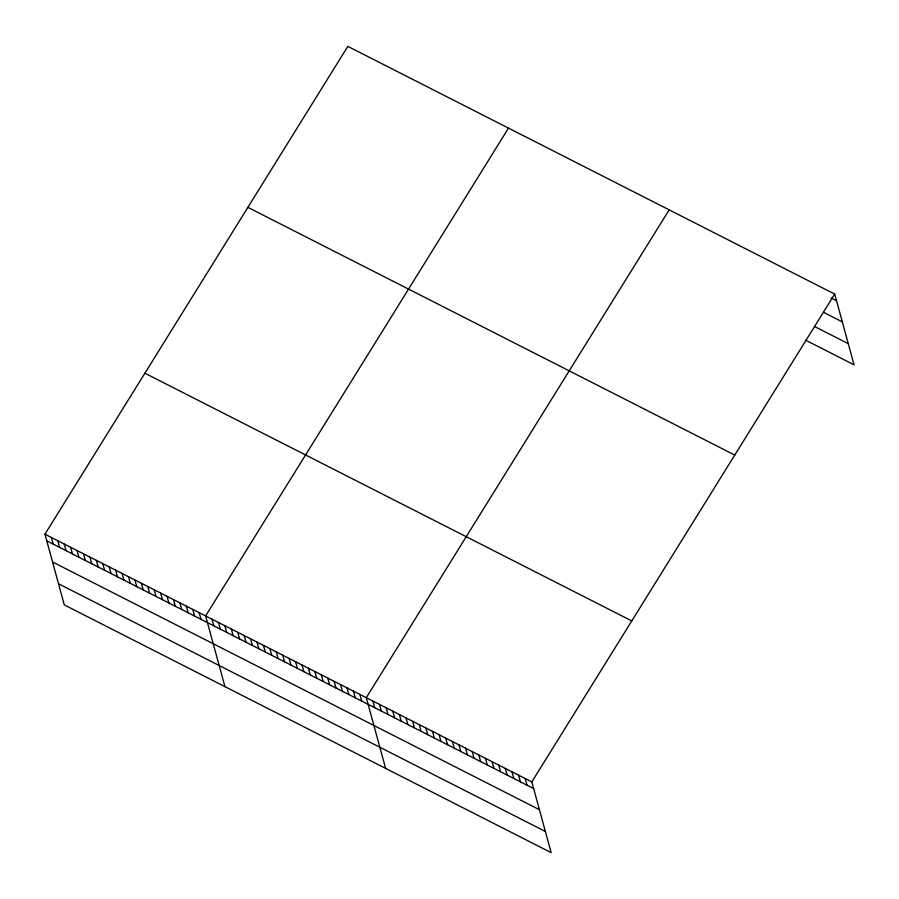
<?xml version="1.0" encoding="UTF-8"?>
<svg xmlns="http://www.w3.org/2000/svg" width="899" height="899" viewBox="0 0 899 899"><rect width="100%" height="100%" fill="white"/><g stroke="black" fill="none" stroke-linecap="round" stroke-linejoin="round"><path stroke-width="1.35" d="M834.699 294.085L531.826 781.916L551.166 852.634L64.301 604.915L44.95 534.197L347.834 46.366L834.699 294.085L854.05 364.803L805.493 340.103M508.497 128.119L205.624 615.939L224.964 686.656M669.171 209.86L366.286 697.691L385.637 768.409M831.002 297.929L836.519 300.738M823.551 312.335L842.307 321.876M815.157 326.82L848.263 343.665M247.877 207.354L734.753 455.074M144.896 373.209L631.772 620.928M44.95 534.197L531.826 781.916M46.77 540.838L533.646 788.569M52.558 561.987L539.422 809.707M58.514 583.766L545.39 831.485M525.207 778.545L527.028 785.198M518.577 775.174L520.397 781.827M511.958 771.803L513.779 778.455M505.339 768.443L507.16 775.084M498.72 765.071L500.541 771.724M492.101 761.7L493.911 768.353M485.471 758.329L487.292 764.982M478.852 754.958L480.673 761.61M472.233 751.598L474.054 758.239M465.615 748.226L467.424 754.879M458.984 744.855L460.805 751.508M452.366 741.484L454.186 748.137M445.747 738.113L447.567 744.765M439.128 734.753L440.948 741.394M432.498 731.381L434.318 738.034M425.879 728.01L427.699 734.663M419.26 724.639L421.08 731.292M412.641 721.268L414.461 727.92M406.022 717.908L407.831 724.549M399.392 714.536L401.212 721.178M392.773 711.165L394.594 717.818M386.154 707.794L387.975 714.447M379.535 704.423L381.345 711.075M372.905 701.063L374.726 707.704M359.858 694.421L361.679 701.074M353.431 691.151L355.251 697.804M347.003 687.881L348.823 694.534M340.586 684.611L342.395 691.264M334.158 681.341L335.968 687.993M327.73 678.071L329.551 684.723M321.303 674.801L323.123 681.453M314.875 671.531L316.695 678.183M308.447 668.26L310.267 674.913M302.019 664.99L303.84 671.643M295.591 661.72L297.412 668.373M289.163 658.45L290.984 665.103M282.736 655.18L284.556 661.833M276.308 651.91L278.128 658.562M269.891 648.64L271.7 655.292M263.463 645.37L265.284 652.022M257.035 642.1L258.856 648.752M250.607 638.829L252.428 645.482M244.18 635.559L246 642.212M237.752 632.289L239.572 638.942M231.324 629.019L233.144 635.672M224.896 625.749L226.717 632.402M218.468 622.479L220.289 629.131M212.04 619.209L213.861 625.861M199.196 612.669L201.016 619.321M192.768 609.398L194.589 616.051M186.34 606.128L188.161 612.781M179.912 602.858L181.733 609.511M173.485 599.588L175.305 606.241M167.057 596.318L168.877 602.971M160.629 593.048L162.449 599.7M154.201 589.778L156.021 596.43M147.773 586.508L149.594 593.16M141.357 583.237L143.166 589.89M134.929 579.967L136.738 586.62M128.501 576.697L130.321 583.35M122.073 573.427L123.893 580.08M115.645 570.157L117.466 576.81M109.217 566.887L111.038 573.54M102.789 563.617L104.61 570.269M96.362 560.358L98.182 566.999M89.934 557.088L91.754 563.729M83.506 553.818L85.326 560.459M77.089 550.548L78.898 557.189M70.661 547.277L72.471 553.919M64.234 544.007L66.054 550.649M57.806 540.737L59.626 547.379M51.378 537.467L53.198 544.109"/></g></svg>
